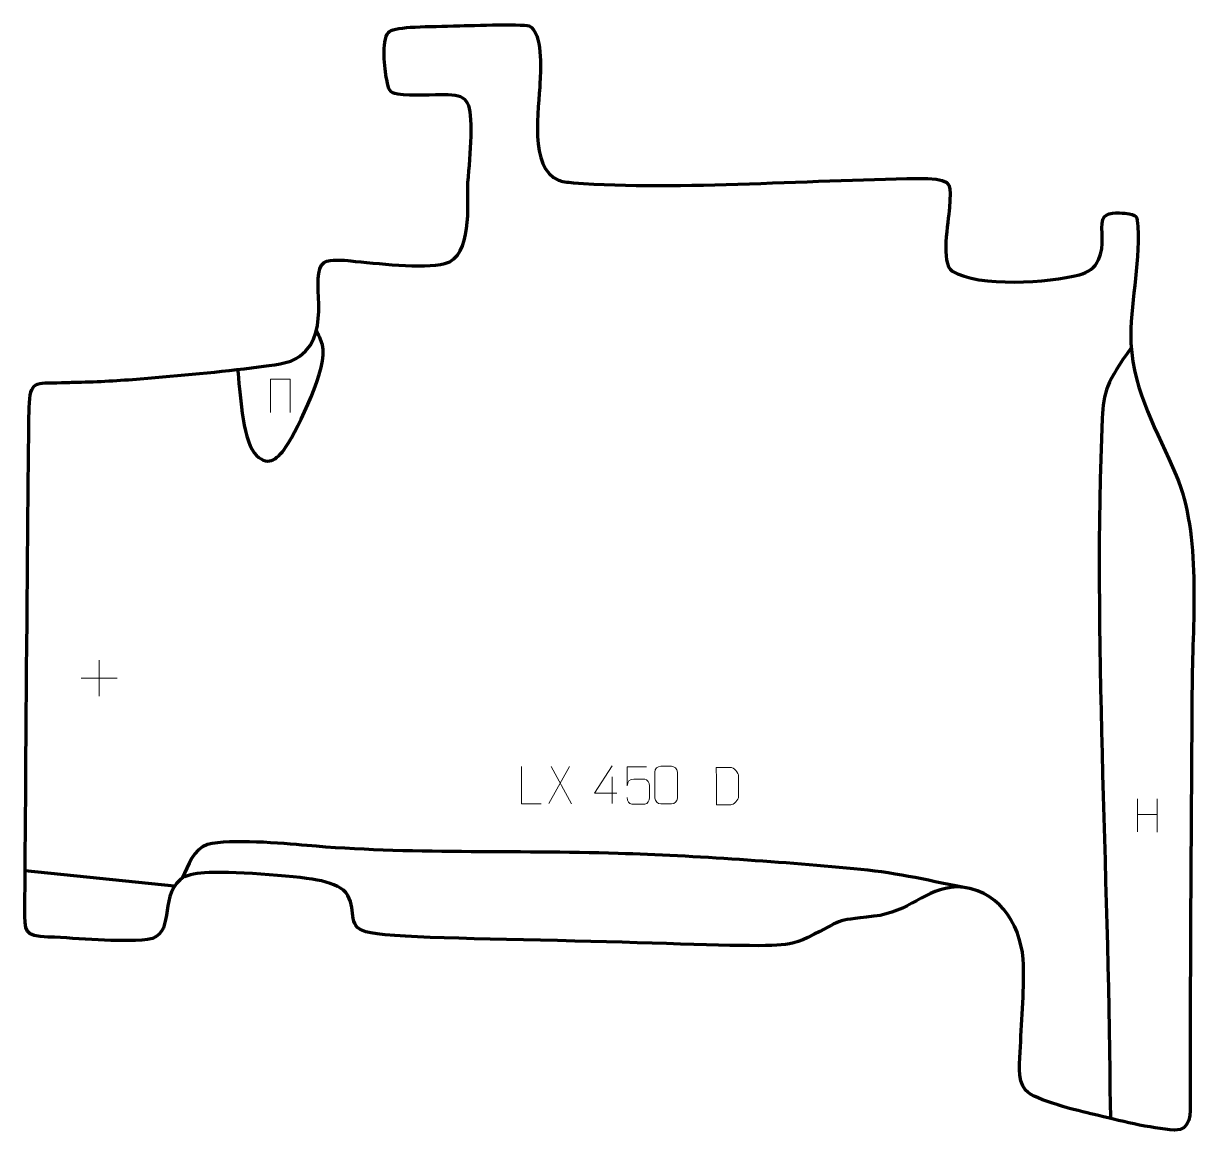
# Model space of a CAD drawing. Header units: millimetres. Extents: x 982 to 1768, y 52 to 790.
import ezdxf

# ---------------------------------------------------------------- set-up
doc = ezdxf.new("R2010")
doc.units = ezdxf.units.MM
doc.header["$MEASUREMENT"] = 0
doc.layers.add('layer 2', color=7, linetype='Continuous')
doc.layers.add('layer 3', color=7, linetype='Continuous')

msp = doc.modelspace()

# ---------------------------------------------------------------- linework, layer by layer
at = {"layer": 'layer 2', "color": 142, "lineweight": 158}
for points, knots in [([(1124.5639, 559.5416), (1126.069, 545.9716), (1127.6494, 514.0257), (1135.6301, 503.8856), (1135.6301, 503.8856), (1144.1881, 494.0654), (1150.4671, 498.7578), (1156.8159, 507.8568), (1156.8159, 507.8568), (1165.0985, 520.8815), (1185.085, 561.3181), (1181.21, 575.9469), (1181.21, 575.9469), (1180.3442, 579.2153), (1178.5872, 582.588), (1177.0924, 585.6274)], [0, 0, 0, 0, 0.2, 0.2, 0.2, 0.2, 0.4, 0.4, 0.4, 0.4, 0.6, 0.6, 0.6, 0.6, 1, 1, 1, 1]), ([(1721.0121, 573.9342), (1704.6097, 551.2299), (1702.3091, 544.2975), (1701.5688, 527.0113), (1701.5688, 527.0113), (1695.435, 383.7777), (1705.7905, 223.8036), (1706.7775, 77.5944), (1706.7775, 77.5944), (1706.8181, 71.5862), (1707.0484, 65.5807), (1707.1839, 59.5738)], [0, 0, 0, 0, 0.25, 0.25, 0.25, 0.25, 0.5, 0.5, 0.5, 0.5, 1, 1, 1, 1]), ([(1613.1867, 213.038), (1587.9275, 217.8772), (1565.365, 223.4535), (1540.592, 225.8214), (1540.592, 225.8214), (1489.6373, 230.6914), (1429.4319, 234.9631), (1378.6485, 236.5176), (1378.6485, 236.5176), (1309.8197, 238.6245), (1237.5183, 235.8533), (1170.8771, 241.792), (1170.8771, 241.792), (1153.8755, 243.3071), (1120.2527, 246.3346), (1104.4324, 242.4071), (1104.4324, 242.4071), (1094.7114, 239.2701), (1091.8877, 228.6441), (1087.5972, 220.0167)], [0, 0, 0, 0, 0.16666667, 0.16666667, 0.16666667, 0.16666667, 0.33333333, 0.33333333, 0.33333333, 0.33333333, 0.5, 0.5, 0.5, 0.5, 0.66666667, 0.66666667, 0.66666667, 0.66666667, 1, 1, 1, 1])]:
    msp.add_open_spline(points, degree=3, knots=knots, dxfattribs=at)
at = {"layer": 'layer 2', "color": 250, "lineweight": 9}
for points, knots in [([(1146.5743, 530.8478), (1146.5743, 530.8478), (1146.5743, 553.1981), (1146.5743, 553.1981), (1146.5743, 553.1981), (1146.5743, 553.1981), (1159.6926, 553.1981), (1159.6926, 553.1981), (1159.6926, 553.1981), (1159.6926, 553.1981), (1159.6926, 530.8478), (1159.6926, 530.8478)], [0, 0, 0, 0, 0.25, 0.25, 0.25, 0.25, 0.5, 0.5, 0.5, 0.5, 1, 1, 1, 1]), ([(1327.0547, 269.6968), (1327.0547, 269.6968), (1314.1056, 269.6968), (1314.1056, 269.6968), (1314.1056, 269.6968), (1314.1056, 269.6968), (1314.1056, 294.6504), (1314.1056, 294.6504)], [0, 0, 0, 0, 0.33333333, 0.33333333, 0.33333333, 0.33333333, 1, 1, 1, 1]), ([(1377.56, 276.8402), (1377.56, 276.8402), (1362.7383, 276.8402), (1362.7383, 276.8402), (1362.7383, 276.8402), (1362.7383, 276.8402), (1374.6159, 294.9107), (1374.6159, 294.9107)], [0, 0, 0, 0, 0.33333333, 0.33333333, 0.33333333, 0.33333333, 1, 1, 1, 1]), ([(1397.4552, 294.3259), (1397.4552, 294.3259), (1384.6035, 294.3259), (1384.6035, 294.3259), (1384.6035, 294.3259), (1384.6038, 290.0953), (1384.6038, 285.8644), (1384.6035, 281.6332), (1384.6035, 281.6332), (1384.6032, 284.9433), (1386.2342, 286.0151), (1389.0462, 286.0756), (1389.0462, 286.0756), (1391.4858, 286.0759), (1393.9253, 286.0759), (1396.3645, 286.0756), (1396.3645, 286.0756), (1398.0143, 286.0824), (1399.4892, 283.7019), (1399.5177, 281.6332), (1399.5177, 281.6332), (1399.5174, 279.0459), (1399.5174, 276.4583), (1399.5177, 273.8706), (1399.5177, 273.8706), (1399.5639, 271.9112), (1398.0645, 269.4749), (1396.4386, 269.4164), (1396.4386, 269.4164), (1394.4821, 269.4167), (1389.5871, 269.4167), (1387.6301, 269.4164), (1387.6301, 269.4164), (1385.7846, 269.4076), (1384.6775, 271.3724), (1384.6567, 273.9235)], [0, 0, 0, 0, 0.1, 0.1, 0.1, 0.1, 0.2, 0.2, 0.2, 0.2, 0.3, 0.3, 0.3, 0.3, 0.4, 0.4, 0.4, 0.4, 0.5, 0.5, 0.5, 0.5, 0.6, 0.6, 0.6, 0.6, 0.7, 0.7, 0.7, 0.7, 0.8, 0.8, 0.8, 0.8, 1, 1, 1, 1]), ([(1406.9995, 294.6729), (1409.3656, 294.6729), (1411.7321, 294.6729), (1414.0986, 294.6729), (1414.0986, 294.6729), (1416.0791, 294.7085), (1418.1051, 293.2142), (1418.1322, 290.7721), (1418.1322, 290.7721), (1418.1318, 285.0147), (1418.1318, 279.2569), (1418.1322, 273.4987), (1418.1322, 273.4987), (1417.9901, 271.1711), (1416.2837, 269.6888), (1414.0986, 269.678), (1414.0986, 269.678), (1411.7262, 269.6784), (1409.3538, 269.6784), (1406.9818, 269.678), (1406.9818, 269.678), (1405.0233, 269.5724), (1403.0169, 271.4603), (1403.0283, 273.4813), (1403.0283, 273.4813), (1403.0287, 279.2619), (1403.0287, 285.0422), (1403.0283, 290.822), (1403.0283, 290.822), (1403.0326, 292.964), (1404.8097, 294.6865), (1406.9995, 294.6729)], [0, 0, 0, 0, 0.11111111, 0.11111111, 0.11111111, 0.11111111, 0.22222222, 0.22222222, 0.22222222, 0.22222222, 0.33333333, 0.33333333, 0.33333333, 0.33333333, 0.44444444, 0.44444444, 0.44444444, 0.44444444, 0.55555556, 0.55555556, 0.55555556, 0.55555556, 0.66666667, 0.66666667, 0.66666667, 0.66666667, 0.77777778, 0.77777778, 0.77777778, 0.77777778, 1, 1, 1, 1]), ([(1444.1158, 269.0142), (1446.4476, 269.0146), (1451.3978, 268.9906), (1453.7293, 268.9903), (1453.7293, 268.9903), (1455.6543, 268.8849), (1458.9729, 272.4265), (1458.9617, 274.4438), (1458.9617, 274.4438), (1458.9613, 280.2139), (1458.9613, 282.3836), (1458.9617, 288.1529), (1458.9617, 288.1529), (1458.9574, 290.291), (1455.5829, 293.9511), (1453.4305, 293.9376), (1453.4305, 293.9376), (1451.1048, 293.9376), (1446.3805, 293.9376), (1444.0544, 293.9376), (1444.0544, 293.9376), (1444.0548, 288.1907), (1444.1161, 274.7615), (1444.1158, 269.0142)], [0, 0, 0, 0, 0.14285714, 0.14285714, 0.14285714, 0.14285714, 0.28571429, 0.28571429, 0.28571429, 0.28571429, 0.42857143, 0.42857143, 0.42857143, 0.42857143, 0.57142857, 0.57142857, 0.57142857, 0.57142857, 0.71428571, 0.71428571, 0.71428571, 0.71428571, 1, 1, 1, 1])]:
    msp.add_open_spline(points, degree=3, knots=knots, dxfattribs=at)
for points in [[(1032.0463, 365.4316), (1032.0463, 365.4316), (1032.0463, 341.4537), (1032.0463, 341.4537)], [(1020.0574, 353.4426), (1020.0574, 353.4426), (1044.0353, 353.4426), (1044.0353, 353.4426)], [(1345.9959, 294.6504), (1345.9959, 294.6504), (1332.2553, 269.7546), (1332.2553, 269.7546)], [(1333.7099, 294.6504), (1333.7099, 294.6504), (1347.4505, 269.6969), (1347.4505, 269.6969)], [(1374.6159, 287.6013), (1374.6159, 287.6013), (1374.6159, 269.9366), (1374.6159, 269.9366)], [(1725.1865, 273.0683), (1725.1865, 273.0683), (1725.1865, 250.8756), (1725.1865, 250.8756)], [(1738.3022, 273.0683), (1738.3022, 273.0683), (1738.3022, 250.718), (1738.3022, 250.718)], [(1725.204, 262.4259), (1725.204, 262.4259), (1738.3022, 262.4259), (1738.3022, 262.4259)]]:
    msp.add_open_spline(points, degree=3, dxfattribs=at)
at = {"layer": 'layer 2', "color": 142, "lineweight": 158}
msp.add_open_spline([(1082.4591, 214.7088), (1082.4591, 214.7088), (982.727, 224.8155), (982.727, 224.8155)], degree=3, dxfattribs=at)
at = {"layer": 'layer 3', "color": 242, "lineweight": 158}
msp.add_open_spline([(982.5519, 200.0543), (982.7129, 184.034), (981.6617, 181.4061), (998.1974, 180.7286), (998.1974, 180.7286), (1019.5647, 179.8532), (1043.4737, 177.026), (1064.4879, 179.0303), (1064.4879, 179.0303), (1083.3232, 181.6079), (1071.7991, 206.4338), (1086.1404, 218.9473), (1086.1404, 218.9473), (1089.5507, 221.923), (1095.619, 223.0979), (1102.3821, 223.6143), (1102.3821, 223.6143), (1117.819, 224.7932), (1162.3817, 221.7073), (1177.5848, 218.7638), (1177.5848, 218.7638), (1185.7605, 217.181), (1192.8928, 214.667), (1196.7863, 210.5281), (1196.7863, 210.5281), (1204.7464, 199.6588), (1196.7813, 188.0302), (1210.0868, 184.2615), (1210.0868, 184.2615), (1224.5797, 180.1564), (1288.5504, 179.5276), (1349.5451, 178.0585), (1349.5451, 178.0585), (1406.5821, 176.6848), (1460.5854, 174.3103), (1481.1681, 175.1), (1481.1681, 175.1), (1489.9645, 175.4374), (1495.7744, 175.8674), (1505.1421, 180.4189), (1505.1421, 180.4189), (1530.1529, 192.5709), (1520.7631, 191.4834), (1549.2009, 194.5421), (1549.2009, 194.5421), (1572.9319, 197.1877), (1583.1445, 213.1797), (1604.5081, 214.133), (1604.5081, 214.133), (1631.6213, 213.2061), (1646.4533, 190.9447), (1648.92, 165.9963), (1648.92, 165.9963), (1649.7478, 147.3717), (1647.8534, 126.2685), (1647.0616, 107.4475), (1647.0616, 107.4475), (1646.6986, 98.2697), (1644.2995, 85.7292), (1650.5213, 78.5266), (1650.5213, 78.5266), (1656.7504, 71.3155), (1686.059, 64.7428), (1696.1934, 62.2563), (1696.1934, 62.2563), (1712.1398, 58.3329), (1733.8798, 52.9346), (1749.8705, 51.7542), (1749.8705, 51.7542), (1761.1816, 51.6203), (1760.3681, 62.9856), (1760.3494, 71.7833), (1760.3494, 71.7833), (1760.1527, 164.4935), (1761.1061, 257.1773), (1761.5544, 349.8833), (1761.5544, 349.8833), (1761.9527, 392.9922), (1767.8555, 448.7439), (1750.9788, 488.8351), (1750.9788, 488.8351), (1738.384, 518.7547), (1722.6364, 543.6356), (1720.7898, 577.1613), (1720.7898, 577.1613), (1719.8212, 603.2134), (1726.9011, 627.6452), (1725.3352, 654.9312), (1725.3352, 654.9312), (1724.8139, 661.5852), (1725.3898, 663.054), (1716.7707, 663.8057), (1716.7707, 663.8057), (1712.5847, 664.1707), (1703.5173, 664.9135), (1702.0668, 659.661), (1702.0668, 659.661), (1700.1319, 652.6546), (1703.7179, 642.5191), (1699.2149, 632.8144), (1699.2149, 632.8144), (1696.4787, 626.9176), (1692.3271, 624.6282), (1686.3739, 622.7694), (1686.3739, 622.7694), (1666.174, 617.5505), (1619.2046, 614.2117), (1601.466, 625.251), (1601.466, 625.251), (1593.5131, 630.2003), (1598.956, 658.4176), (1599.616, 667.4011), (1599.616, 667.4011), (1600.7524, 682.8676), (1602.1503, 686.1279), (1585.2077, 687.0923), (1585.2077, 687.0923), (1512.1918, 686.7551), (1419.4653, 678.8838), (1348.8213, 684.1997), (1348.8213, 684.1997), (1344.3907, 684.533), (1340.8506, 685.0787), (1338.7712, 685.9213), (1338.7712, 685.9213), (1318.6965, 694.0568), (1325.614, 733.7277), (1326.3629, 751.4129), (1326.3629, 751.4129), (1326.726, 759.9899), (1328.1647, 784.1806), (1319.1799, 788.8836), (1319.1799, 788.8836), (1313.6639, 790.4537), (1276.3282, 789.0398), (1268.6506, 788.8541), (1268.6506, 788.8541), (1247.3408, 788.3466), (1228.0948, 788.3701), (1225.1426, 784.5497), (1225.1426, 784.5497), (1220.5027, 778.5454), (1222.6664, 760.4114), (1224.0548, 753.0723), (1224.0548, 753.0723), (1225.4486, 746.1319), (1225.9116, 744.0879), (1231.4077, 743.3333), (1231.4077, 743.3333), (1240.9747, 742.0199), (1254.6119, 743.11), (1265.0137, 742.7802), (1265.0137, 742.7802), (1279.0811, 742.3339), (1280.6411, 737.7505), (1280.3159, 715.2503), (1280.3159, 715.2503), (1280.1643, 704.7638), (1279.0832, 694.7491), (1278.2804, 684.3525), (1278.2804, 684.3525), (1277.6968, 669.923), (1281.6033, 635.0017), (1262.9301, 630.2143), (1262.9301, 630.2143), (1248.3076, 626.4655), (1216.3461, 630.5283), (1200.0529, 632.0529), (1200.0529, 632.0529), (1195.2452, 632.5028), (1186.6952, 633.4643), (1182.3868, 631.0589), (1182.3868, 631.0589), (1171.3616, 622.8312), (1188.9122, 585.4664), (1166.0956, 568.377), (1166.0956, 568.377), (1158.9785, 563.0463), (1147.3118, 562.5094), (1138.6948, 561.3758), (1138.6948, 561.3758), (1112.4308, 557.7197), (1085.9955, 555.5036), (1059.5734, 553.3596), (1059.5734, 553.3596), (1045.5593, 552.2234), (1031.6638, 551.3873), (1017.604, 551.0669), (1017.604, 551.0669), (1014.0559, 550.992), (1010.5129, 550.9089), (1006.9655, 550.8016), (1006.9655, 550.8016), (989.0799, 550.2325), (986.0816, 552.5925), (985.415, 534.1128), (985.415, 534.1128), (984.7484, 515.6331), (982.5519, 200.0543), (982.5519, 200.0543)], degree=3, knots=[0, 0, 0, 0, 0.01960784, 0.01960784, 0.01960784, 0.01960784, 0.03921569, 0.03921569, 0.03921569, 0.03921569, 0.05882353, 0.05882353, 0.05882353, 0.05882353, 0.07843137, 0.07843137, 0.07843137, 0.07843137, 0.09803922, 0.09803922, 0.09803922, 0.09803922, 0.11764706, 0.11764706, 0.11764706, 0.11764706, 0.1372549, 0.1372549, 0.1372549, 0.1372549, 0.15686275, 0.15686275, 0.15686275, 0.15686275, 0.17647059, 0.17647059, 0.17647059, 0.17647059, 0.19607843, 0.19607843, 0.19607843, 0.19607843, 0.21568627, 0.21568627, 0.21568627, 0.21568627, 0.23529412, 0.23529412, 0.23529412, 0.23529412, 0.25490196, 0.25490196, 0.25490196, 0.25490196, 0.2745098, 0.2745098, 0.2745098, 0.2745098, 0.29411765, 0.29411765, 0.29411765, 0.29411765, 0.31372549, 0.31372549, 0.31372549, 0.31372549, 0.33333333, 0.33333333, 0.33333333, 0.33333333, 0.35294118, 0.35294118, 0.35294118, 0.35294118, 0.37254902, 0.37254902, 0.37254902, 0.37254902, 0.39215686, 0.39215686, 0.39215686, 0.39215686, 0.41176471, 0.41176471, 0.41176471, 0.41176471, 0.43137255, 0.43137255, 0.43137255, 0.43137255, 0.45098039, 0.45098039, 0.45098039, 0.45098039, 0.47058824, 0.47058824, 0.47058824, 0.47058824, 0.49019608, 0.49019608, 0.49019608, 0.49019608, 0.50980392, 0.50980392, 0.50980392, 0.50980392, 0.52941176, 0.52941176, 0.52941176, 0.52941176, 0.54901961, 0.54901961, 0.54901961, 0.54901961, 0.56862745, 0.56862745, 0.56862745, 0.56862745, 0.58823529, 0.58823529, 0.58823529, 0.58823529, 0.60784314, 0.60784314, 0.60784314, 0.60784314, 0.62745098, 0.62745098, 0.62745098, 0.62745098, 0.64705882, 0.64705882, 0.64705882, 0.64705882, 0.66666667, 0.66666667, 0.66666667, 0.66666667, 0.68627451, 0.68627451, 0.68627451, 0.68627451, 0.70588235, 0.70588235, 0.70588235, 0.70588235, 0.7254902, 0.7254902, 0.7254902, 0.7254902, 0.74509804, 0.74509804, 0.74509804, 0.74509804, 0.76470588, 0.76470588, 0.76470588, 0.76470588, 0.78431373, 0.78431373, 0.78431373, 0.78431373, 0.80392157, 0.80392157, 0.80392157, 0.80392157, 0.82352941, 0.82352941, 0.82352941, 0.82352941, 0.84313725, 0.84313725, 0.84313725, 0.84313725, 0.8627451, 0.8627451, 0.8627451, 0.8627451, 0.88235294, 0.88235294, 0.88235294, 0.88235294, 0.90196078, 0.90196078, 0.90196078, 0.90196078, 0.92156863, 0.92156863, 0.92156863, 0.92156863, 0.94117647, 0.94117647, 0.94117647, 0.94117647, 0.96078431, 0.96078431, 0.96078431, 0.96078431, 1, 1, 1, 1], dxfattribs=at)

doc.saveas('drawing.dxf')
